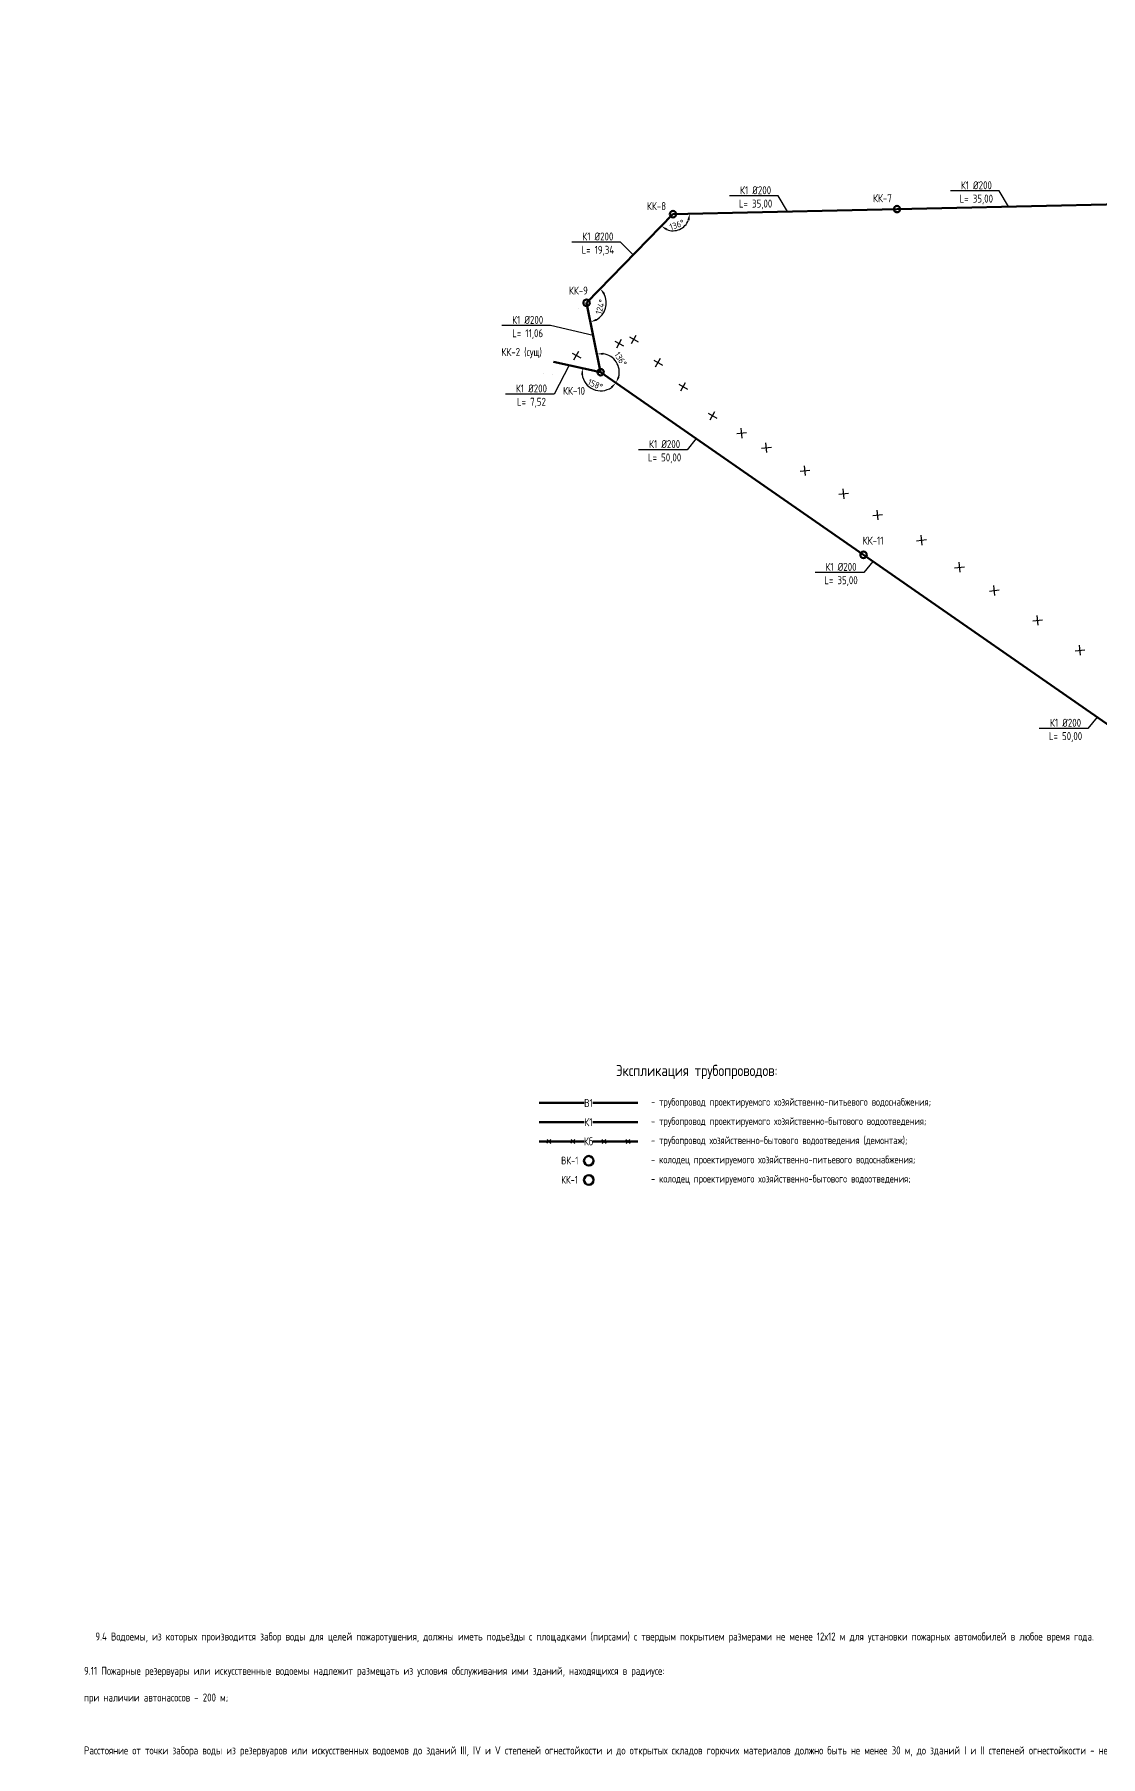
# Model space of a CAD drawing. Header units: millimetres. Extents: x 1085 to 5206446910, y 759 to 4926415281.
# Drawn here: x 5202725457 to 5202891978, y 4926085267 to 4926354242 of the extents above; entities that cross this region are included whole.
import ezdxf
from ezdxf import colors
from ezdxf.entities.mleader import LeaderData, LeaderLine
from ezdxf.math import Vec2, Vec3

# ---------------------------------------------------------------- set-up
doc = ezdxf.new("R2010")
doc.units = ezdxf.units.MM
for name, color, linetype, lineweight in [('!В1', 150, 'Continuous', 50), ('!К1', 30, 'Continuous', 50), ('!К1_Метки', 30, 'Continuous', 9), ('Text blocks_Ном._пера__28', 7, 'Continuous', 13)]:
    doc.layers.add(name, color=color, linetype=linetype, lineweight=lineweight)
doc.layers.add('Выноски', color=7, linetype='Continuous')
doc.styles.add('GOST 2.304', font='GOST_0.TTF')
doc.styles.get("Standard").update_dxf_attribs({"font": 'GOST_0.TTF'})
doc.dimstyles.new('ISO-25', dxfattribs={"dimtxt": 2.5, "dimasz": 2.5, "dimexe": 1.25, "dimexo": 0.625, "dimtad": 1, "dimtxsty": 'Standard', "dimcen": 2.5, "dimadec": 0, "dimazin": 0, "dimtfac": 1, "dimtmove": 0, "dimatfit": 3, "dimfxl": 1, "dimarcsym": 0})

# ---------------------------------------------------------------- blocks, each defined once
blk = doc.blocks.new('_None')
blk = doc.blocks.new('*D29')
at = {"color": 0, "lineweight": -2, "transparency": 16777216}
blk.add_arc((5202895176.170555, 4926327753.499349), 1884.993593, 53.8848596627, 150.5276097579, dxfattribs=at)
at = {"color": 0, "transparency": 16777216}
for points in [[(5202896417.63382, 4926329380.020561), (5202896156.774862, 4926329172.502572), (5202896909.758308, 4926328493.684696)], [(5202893696.760676, 4926328640.34847), (5202893373.456417, 4926328721.499361), (5202893291.655871, 4926327711.011139)]]:
    blk.add_solid(points, dxfattribs=at)
at = {"color": 0, "transparency": 16777216, "insert": (5202894605.836372, 4926330390.010415), "char_height": 1000, "attachment_point": 5, "rotation": 12.2062347105, "style": 'GOST 2.304'}
blk.add_mtext('158°', dxfattribs=at)
blk = doc.blocks.new('*D30')
at = {"color": 0, "lineweight": -2, "transparency": 16777216}
blk.add_arc((5202825193.955002, 4926326175.682454), 2591.899754, 247.9752599493, 339.0464076418, dxfattribs=at)
at = {"color": 0, "transparency": 16777216}
for points in [[(5202824130.842402, 4926323633.389755), (5202824313.106954, 4926323912.478888), (5202823384.707279, 4926324319.727978)], [(5202827450.234155, 4926325277.246008), (5202827778.672698, 4926325220.331734), (5202827785.196249, 4926326234.1045)]]:
    blk.add_solid(points, dxfattribs=at)
at = {"color": 0, "transparency": 16777216, "insert": (5202825805.476196, 4926324504.66321), "char_height": 1000, "attachment_point": 5, "rotation": 20.1004532426, "style": 'GOST 2.304'}
blk.add_mtext('136°', dxfattribs=at)
blk = doc.blocks.new('*D31')
at = {"color": 0, "lineweight": -2, "transparency": 16777216}
blk.add_arc((5202811699.737074, 4926312333.103657), 3070.647466, 300.1936084561, 26.9874569036, dxfattribs=at)
at = {"color": 0, "transparency": 16777216}
for points in [[(5202814301.789027, 4926313627.742842), (5202814570.229206, 4926313825.356053), (5202813843.169483, 4926314531.869986)], [(5202813303.283037, 4926309523.266892), (5202813184.792842, 4926309834.829382), (5202812309.350471, 4926309323.577553)]]:
    blk.add_solid(points, dxfattribs=at)
at = {"color": 0, "transparency": 16777216, "insert": (5202813865.904118, 4926311695.177074), "char_height": 1000, "attachment_point": 5, "rotation": 73.5905326807, "style": 'GOST 2.304'}
blk.add_mtext('124°', dxfattribs=at)
blk = doc.blocks.new('*D32')
at = {"color": 0, "lineweight": -2, "transparency": 16777216}
blk.add_arc((5202813896.496264, 4926301488.190859), 2910.493722, 344.9981375365, 81.6668971862, dxfattribs=at)
at = {"color": 0, "transparency": 16777216}
for points in [[(5202814322.842135, 4926304201.351255), (5202814313.773753, 4926304534.561213), (5202813318.678072, 4926304340.751085)], [(5202816858.974304, 4926300664.651733), (5202816556.611355, 4926300804.964803), (5202816286.853621, 4926299827.719417)]]:
    blk.add_solid(points, dxfattribs=at)
at = {"color": 0, "transparency": 16777216, "insert": (5202817007.041277, 4926303533.965036), "char_height": 1000, "attachment_point": 5, "rotation": 303.3325173615, "style": 'GOST 2.304'}
blk.add_mtext('136°', dxfattribs=at)
blk = doc.blocks.new('*D33')
at = {"color": 0, "lineweight": -2, "transparency": 16777216}
blk.add_arc((5202813896.496265, 4926301488.19086), 2914.06994, 187.4232267623, 305.4545193913, dxfattribs=at)
at = {"color": 0, "transparency": 16777216}
for points in [[(5202810840.336023, 4926301118.843655), (5202811173.363029, 4926301104.556421), (5202811049.711225, 4926302110.781053)], [(5202815468.284864, 4926299231.620319), (5202815705.358314, 4926298997.297272), (5202816289.790732, 4926299825.679143)]]:
    blk.add_solid(points, dxfattribs=at)
at = {"color": 0, "transparency": 16777216, "insert": (5202813056.441551, 4926299561.820104), "char_height": 1000, "attachment_point": 5, "rotation": 336.4388730764, "style": 'GOST 2.304'}
blk.add_mtext('158°', dxfattribs=at)
blk = doc.blocks.new('*D34')
at = {"color": 0, "lineweight": -2, "transparency": 16777216}
blk.add_arc((5202896015.178093, 4926244422.248544), 1779.937725, 5.1374218563, 112.564594562, dxfattribs=at)
at = {"color": 0, "transparency": 16777216}
for points in [[(5202895436.784971, 4926245936.18214), (5202895227.558861, 4926246195.673077), (5202894553.69911, 4926245438.249276)], [(5202897951.470933, 4926244549.325929), (5202897624.459945, 4926244613.939588), (5202897594.124462, 4926243600.599794)]]:
    blk.add_solid(points, dxfattribs=at)
at = {"color": 0, "transparency": 16777216, "insert": (5202897356.156187, 4926246640.921821), "char_height": 1000, "attachment_point": 5, "rotation": 328.8510082083, "style": 'GOST 2.304'}
blk.add_mtext('173°', dxfattribs=at)

msp = doc.modelspace()

# ---------------------------------------------------------------- linework, layer by layer
at = {"layer": '!В1'}
msp.add_line((5202819690.778974, 4926187347.159359), (5202804285.922054, 4926187347.159359), dxfattribs=at)
msp.add_circle((5202812039.760351, 4926178321.22794), 750, dxfattribs=at)
at = {"layer": '!К1'}
for p, q in [((5202819690.778974, 4926184347.159359), (5202804285.922054, 4926184347.159359)), ((5202819690.778974, 4926181347.159359), (5202804285.922054, 4926181347.159359))]:
    msp.add_line(p, q, dxfattribs=at)
for points in [[(5202895176.170555, 4926327753.499349), (5202825193.955002, 4926326175.682454)], [(5202825193.955002, 4926326175.682454), (5202811699.737075, 4926312333.103658), (5202813896.496265, 4926301488.19086), (5202854960.961371, 4926272962.593486)], [(5202854960.961371, 4926272962.593486), (5202896015.178093, 4926244422.248544)]]:
    msp.add_lwpolyline(points, dxfattribs=at)
at = {"layer": '!К1', "elevation": 90846}
msp.add_lwpolyline([(5202806547.898839, 4926303095.32474), (5202813896.496265, 4926301488.19086)], dxfattribs=at)
at = {"layer": '!К1'}
for centre, radius in [((5202825193.955002, 4926326175.682454), 500), ((5202860185.062778, 4926326964.590901), 500), ((5202811699.737075, 4926312333.103658), 500), ((5202813896.496265, 4926301488.19086), 500), ((5202854960.961371, 4926272962.593486), 500), ((5202812039.760351, 4926175321.22794), 750)]:
    msp.add_circle(centre, radius, dxfattribs=at)
for p, q in [((5202816108.251158, 4926306345.571828), (5202817452.698235, 4926305583.811852)), ((5202816399.594708, 4926305292.468303), (5202817161.354685, 4926306636.915379)), ((5202818400.328729, 4926307002.190552), (5202819744.775805, 4926306240.430576)), ((5202818691.672279, 4926305949.087027), (5202819453.432256, 4926307293.534102)), ((5202809433.874234, 4926304472.030847, 90846), (5202810778.321311, 4926303710.270871, 90846)), ((5202809725.217785, 4926303418.927321, 90846), (5202810486.977761, 4926304763.374397, 90846)), ((5202822191.923969, 4926303369.556745), (5202823536.371046, 4926302607.796769)), ((5202822483.26752, 4926302316.453219), (5202823245.027496, 4926303660.900295)), ((5202826407.53963, 4926298557.667581), (5202827169.299606, 4926299902.114656)), ((5202826116.196079, 4926299610.771106), (5202827460.643156, 4926298849.01113)), ((5202830694.494233, 4926295081.558204), (5202832038.94131, 4926294319.798228)), ((5202830985.837784, 4926294028.454679), (5202831747.59776, 4926295372.901754)), ((5202835141.894618, 4926291898.754572), (5202836678.908918, 4926292058.138527)), ((5202835990.093745, 4926291209.939401), (5202835830.709792, 4926292746.953699)), ((5202839028.463173, 4926289625.591428), (5202840565.477473, 4926289784.975383)), ((5202839876.6623, 4926288936.776257), (5202839717.278347, 4926290473.790555)), ((5202845889.999763, 4926285333.761543), (5202845730.61581, 4926286870.775842)), ((5202845041.800636, 4926286022.576715), (5202846578.814937, 4926286181.96067)), ((5202851079.402765, 4926282414.38287), (5202852616.417066, 4926282573.766825)), ((5202851927.601892, 4926281725.567698), (5202851768.217939, 4926283262.581997)), ((5202856389.695702, 4926279116.136835), (5202857926.710002, 4926279275.52079)), ((5202857237.894829, 4926278427.321664), (5202857078.510876, 4926279964.335962)), ((5202864103.353258, 4926274484.595681), (5202863943.969305, 4926276021.60998)), ((5202863255.154131, 4926275173.410852), (5202864792.168431, 4926275332.794807)), ((5202869183.121166, 4926270952.064485), (5202870720.135467, 4926271111.44844)), ((5202870031.320293, 4926270263.249313), (5202869871.93634, 4926271800.263612)), ((5202874607.207014, 4926267312.621414), (5202876144.221314, 4926267472.005369)), ((5202875455.406141, 4926266623.806243), (5202875296.022188, 4926268160.820541)), ((5202881396.807793, 4926262649.593251), (5202882933.822093, 4926262808.977206)), ((5202882245.00692, 4926261960.77808), (5202882085.622967, 4926263497.792378)), ((5202888001.610944, 4926257979.142269), (5202889538.625244, 4926258138.526224)), ((5202888849.810071, 4926257290.327098), (5202888690.426118, 4926258827.341396)), ((5202806127.361251, 4926181626.487176), (5202805491.60986, 4926181067.831542)), ((5202805530.15774, 4926181665.035054), (5202806088.813374, 4926181029.283665)), ((5202809876.773304, 4926181626.487176), (5202809241.021914, 4926181067.831542)), ((5202809279.569793, 4926181665.035054), (5202809838.225427, 4926181029.283665)), ((5202814099.927723, 4926181626.487176), (5202814735.679113, 4926181067.831542)), ((5202814697.131234, 4926181665.035054), (5202814138.4756, 4926181029.283665)), ((5202817849.339776, 4926181626.487176), (5202818485.091166, 4926181067.831542)), ((5202818446.543287, 4926181665.035054), (5202817887.887653, 4926181029.283665))]:
    msp.add_line(p, q)
msp.add_lwpolyline([(5202815590.866723, 4926298325.382624, 1, 1, 0), (5202818012.850309, 4926296711.525492, 400, 1, 0), (5202819156.596531, 4926295949.405134, 1, 1, 0)], format="xyseb")

# ---------------------------------------------------------------- texts
at = {"char_height": 1250, "attachment_point": 1}
for s, insert, width in [('9.4 Водоемы, из которых производится забор воды для целей пожаротушения, должны иметь подъезды с площадками (пирсами) с твердым покрытием размерами не менее 12х12 м для установки пожарных автомобилей в любое время года.', (5202734971.728386, 4926104639.459658), 161160), ('9.11 Пожарные резервуары или искусственные водоемы надлежит размещать из условия обслуживания ими зданий, находящихся в радиусе:\\P\\Pпри наличии автонасосов - 200 м;', (5202733201.42572, 4926099280.468169), 93983.4375), ('Расстояние от точки забора воды из резервуаров или искусственных водоемов до зданий III, IV и V степеней огнестойкости и до открытых складов горючих материалов должно быть не менее 30 м, до зданий I и II степеней огнестойкости - не менее 10 м.', (5202733201.42572, 4926086856.997052), 175171.875)]:
    msp.add_mtext(s, dxfattribs=dict(at, insert=insert, width=width))
at = {"layer": 'Text blocks_Ном._пера__28', "style": 'GOST 2.304'}
for s, height, p in [('Экспликация трубопроводов:', 1750, (5202816305.924129, 4926191548.756076, 148500)), ('- трубопровод проектируемого хозяйственно-питьевого водоснабжения;', 1200, (5202821762.165484, 4926186917.927548, 148500)), ('- трубопровод проектируемого хозяйственно-бытового водоотведения;', 1200, (5202821762.165484, 4926183917.927548, 148500)), ('- трубопровод хозяйственно-бытового водоотведения (демонтаж);', 1200, (5202821762.165484, 4926180917.927548, 148500)), ('ВК-1', 1200, (5202807725.397996, 4926177760.296083, 71901)), ('- колодец проектируемого хозяйственно-питьевого водоснабжения;', 1200, (5202821762.165484, 4926177917.927548, 148500)), ('КК-1', 1200, (5202807725.397996, 4926174760.296083, 71901)), ('- колодец проектируемого хозяйственно-бытового водоотведения;', 1200, (5202821762.165484, 4926174917.927548, 148500))]:
    msp.add_text(s, height=height, dxfattribs=at).set_placement(p)

# ---------------------------------------------------------------- leaders
at = {"layer": 'Выноски', "color": 0, "lineweight": -2}
ml = msp.add_multileader_mtext('Standard', dxfattribs=at)
ml.set_content('{\\C0;К1 %%C200\\PL= 35,00}', color=5, style='GOST 2.304')
ml.set_leader_properties(lineweight=-3)
ml.set_arrow_properties(name='NONE')
ml.build(insert=Vec2(0, 0))
ml.multileader.update_dxf_attribs({"text_left_attachment_type": 6, "text_right_attachment_type": 6, "dogleg_length": 1, "arrow_head_size": 1250, "scale": 500})
ctx = ml.context
ctx.base_point, ctx.scale, ctx.char_height, ctx.arrow_head_size, ctx.landing_gap_size, ctx.plane_origin = Vec3(5202834811.184767, 4926329030.860188), 500, 1250, 1250, 900, Vec3(5202824409.915195, 4926296158.063606)
ctx.left_attachment, ctx.right_attachment, ctx.text_align_type = 6, 6, 1
notes = []
notes.append((ctx, [(1, (1, 1, 0), (5202841638.711104, 4926329030.860188), (-1, 0), 99.847766, [(1, [(5202843105.122316, 4926326579.507086)], 0, [])])]))
ctx.mtext.insert, ctx.mtext.alignment, ctx.mtext.flow_direction = Vec3(5202838093.774053, 4926330530.860188), 2, 5
ml = msp.add_multileader_mtext('Standard', dxfattribs=at)
ml.set_content('{\\C0;К1 %%C200\\PL= 35,00}', color=5, style='GOST 2.304')
ml.set_leader_properties(lineweight=-3)
ml.set_arrow_properties(name='NONE')
ml.build(insert=Vec2(0, 0))
ml.multileader.update_dxf_attribs({"text_left_attachment_type": 6, "text_right_attachment_type": 6, "dogleg_length": 1, "arrow_head_size": 1250, "scale": 500})
ctx = ml.context
ctx.base_point, ctx.scale, ctx.char_height, ctx.arrow_head_size, ctx.landing_gap_size, ctx.plane_origin = Vec3(5202869291.879235, 4926329808.260872), 500, 1250, 1250, 900, Vec3(5202858890.609663, 4926296935.464291)
ctx.left_attachment, ctx.right_attachment, ctx.text_align_type = 6, 6, 1
notes.append((ctx, [(1, (1, 1, 0), (5202876119.405573, 4926329808.260872), (-1, 0), 99.847766, [(1, [(5202877585.816785, 4926327356.90777)], 0, [])])]))
ctx.mtext.insert, ctx.mtext.alignment, ctx.mtext.flow_direction = Vec3(5202872574.468521, 4926331308.260872), 2, 5
ml = msp.add_multileader_mtext('Standard', dxfattribs=at)
ml.set_content('{\\C0;К1 %%C200\\PL= 11,06}', color=5, style='GOST 2.304')
ml.set_leader_properties(lineweight=-3)
ml.set_arrow_properties(name='NONE')
ml.build(insert=Vec2(0, 0))
ml.multileader.update_dxf_attribs({"text_left_attachment_type": 6, "text_right_attachment_type": 6, "dogleg_length": 1, "arrow_head_size": 1250, "scale": 500})
ctx = ml.context
ctx.base_point, ctx.scale, ctx.char_height, ctx.arrow_head_size, ctx.landing_gap_size, ctx.plane_origin = Vec3(5202799213.188396, 4926308783.608599), 500, 1250, 1250, 900, Vec3(5202793528.550847, 4926276346.985257)
ctx.left_attachment, ctx.right_attachment, ctx.text_align_type = 6, 6, 1
notes.append((ctx, [(1, (1, 1, 0), (5202806040.714734, 4926308783.608599), (-1, 0), 99.847766, [(1, [(5202812737.405288, 4926307210.365883)], 0, [])])]))
ctx.mtext.insert, ctx.mtext.alignment, ctx.mtext.flow_direction = Vec3(5202802495.777682, 4926310283.608599), 2, 5
ml = msp.add_multileader_mtext('Standard', dxfattribs=at)
ml.set_content('{\\C0;К1 %%C200\\PL= 50,00}', color=5, style='GOST 2.304')
ml.set_leader_properties(lineweight=-3)
ml.set_arrow_properties(name='NONE')
ml.build(insert=Vec2(0, 0))
ml.multileader.update_dxf_attribs({"text_left_attachment_type": 6, "text_right_attachment_type": 6, "dogleg_length": 1, "arrow_head_size": 1250, "scale": 500})
ctx = ml.context
ctx.base_point, ctx.scale, ctx.char_height, ctx.arrow_head_size, ctx.landing_gap_size, ctx.plane_origin = Vec3(5202820484.015167, 4926289382.912533, 90846), 500, 1250, 1250, 900, Vec3(5202809169.168786, 4926260439.485397, 90846)
ctx.left_attachment, ctx.right_attachment, ctx.text_align_type = 6, 6, 1
notes.append((ctx, [(1, (1, 1, 0), (5202827384.755791, 4926289382.912533, 90846), (-1, 0), 99.847766, [(1, [(5202828836.178246, 4926291113.689186, 90846)], 0, [])])]))
ctx.mtext.insert, ctx.mtext.alignment, ctx.mtext.flow_direction = Vec3(5202823884.461596, 4926290882.912533, 90846), 2, 5
ml = msp.add_multileader_mtext('Standard', dxfattribs=at)
ml.set_content('{\\C0;К1 %%C200\\PL= 35,00}', color=5, style='GOST 2.304')
ml.set_leader_properties(lineweight=-3)
ml.set_arrow_properties(name='NONE')
ml.build(insert=Vec2(0, 0))
ml.multileader.update_dxf_attribs({"text_left_attachment_type": 6, "text_right_attachment_type": 6, "dogleg_length": 1, "arrow_head_size": 1250, "scale": 500})
ctx = ml.context
ctx.base_point, ctx.scale, ctx.char_height, ctx.arrow_head_size, ctx.landing_gap_size, ctx.plane_origin = Vec3(5202848154.110916, 4926270208.433665, 90846), 500, 1250, 1250, 900, Vec3(5202836766.050249, 4926241265.00653, 90846)
ctx.left_attachment, ctx.right_attachment, ctx.text_align_type = 6, 6, 1
notes.append((ctx, [(1, (1, 1, 0), (5202854981.637254, 4926270208.433665, 90846), (-1, 0), 99.847766, [(1, [(5202856433.05971, 4926271939.210319, 90846)], 0, [])])]))
ctx.mtext.insert, ctx.mtext.alignment, ctx.mtext.flow_direction = Vec3(5202851436.700202, 4926271708.433665, 90846), 2, 5
ml = msp.add_multileader_mtext('Standard', dxfattribs=at)
ml.set_content('{\\C0;PE-100 SDR-11\\P%%C20, L=13.00}', color=5, style='GOST 2.304')
ml.set_leader_properties(lineweight=-3)
ml.set_arrow_properties(name='NONE')
ml.build(insert=Vec2(0, 0))
ml.multileader.update_dxf_attribs({"text_left_attachment_type": 6, "text_right_attachment_type": 6, "dogleg_length": 1, "arrow_head_size": 1250, "scale": 500})
ctx = ml.context
ctx.base_point, ctx.scale, ctx.char_height, ctx.arrow_head_size, ctx.landing_gap_size, ctx.plane_origin = Vec3(5202497745.831839, 4926259966.784334, 76901), 500, 1250, 1250, 900, Vec3(5202506874.334595, 4926234896.433481, 76901)
ctx.left_attachment, ctx.right_attachment, ctx.text_align_type = 6, 6, 1
notes.append((ctx, [(0, (1, 1, 0), (5202497645.984073, 4926259966.784334, 76901), (1, 0), 99.847766, [(1, [(5202492296.676677, 4926249026.82474, 76901)], 0, [])])]))
ctx.mtext.insert, ctx.mtext.width, ctx.mtext.alignment, ctx.mtext.flow_direction = Vec3(5202503110.117553, 4926261466.784334, 76901), 13801.5188085, 2, 5
ml = msp.add_multileader_mtext('Standard', dxfattribs=at)
ml.set_content('{\\C0;%%C50 на полив }', color=5, style='GOST 2.304')
ml.set_leader_properties(lineweight=-3)
ml.set_arrow_properties(name='NONE')
ml.build(insert=Vec2(0, 0))
ml.multileader.update_dxf_attribs({"text_left_attachment_type": 6, "text_right_attachment_type": 6, "dogleg_length": 1, "arrow_head_size": 1250, "scale": 500})
ctx = ml.context
ctx.base_point, ctx.scale, ctx.char_height, ctx.arrow_head_size, ctx.landing_gap_size, ctx.plane_origin = Vec3(5202502467.795127, 4926253257.75806, 75500), 500, 1250, 1250, 900, Vec3(5202499685.594831, 4926231414.375517, 75500)
ctx.left_attachment, ctx.right_attachment, ctx.text_align_type = 6, 6, 1
notes.append((ctx, [(0, (1, 1, 0), (5202502367.947361, 4926253257.75806, 75500), (1, 0), 99.847766, [(1, [(5202500292.176677, 4926250958.334451, 75500)], 0, [])])]))
ctx.mtext.insert, ctx.mtext.width, ctx.mtext.alignment, ctx.mtext.flow_direction = Vec3(5202507486.545127, 4926254757.75806, 75500), 12049.72032438, 2, 5
ml = msp.add_multileader_mtext('Standard', dxfattribs=at)
ml.set_content('{\\C0;ВК-2 %%C1500}', color=5, style='GOST 2.304')
ml.set_leader_properties(lineweight=-3)
ml.set_arrow_properties(name='NONE')
ml.build(insert=Vec2(0, 0))
ml.multileader.update_dxf_attribs({"text_left_attachment_type": 6, "text_right_attachment_type": 6, "dogleg_length": 1, "arrow_head_size": 1250, "scale": 500})
ctx = ml.context
ctx.base_point, ctx.scale, ctx.char_height, ctx.arrow_head_size, ctx.landing_gap_size, ctx.plane_origin = Vec3(5202502467.795127, 4926250412.931734, 75500), 500, 1250, 1250, 900, Vec3(5202499685.594831, 4926228569.549191, 75500)
ctx.left_attachment, ctx.right_attachment, ctx.text_align_type = 6, 6, 1
notes.append((ctx, [(0, (1, 1, 0), (5202502367.947361, 4926250412.931734, 75500), (1, 0), 99.847766, [(1, [(5202500476.533503, 4926249573.695511, 75500)], 0, [])])]))
ctx.mtext.insert, ctx.mtext.width, ctx.mtext.alignment, ctx.mtext.flow_direction = Vec3(5202506947.705841, 4926251912.931734, 75500), 12049.72032438, 2, 5
ml = msp.add_multileader_mtext('Standard', dxfattribs=at)
ml.set_content('{\\C0;PE-100 SDR-11\\P%%C15, L=7.43}', color=5, style='GOST 2.304')
ml.set_leader_properties(lineweight=-3)
ml.set_arrow_properties(name='NONE')
ml.build(insert=Vec2(0, 0))
ml.multileader.update_dxf_attribs({"text_left_attachment_type": 6, "text_right_attachment_type": 6, "dogleg_length": 1, "arrow_head_size": 1250, "scale": 500})
ctx = ml.context
ctx.base_point, ctx.scale, ctx.char_height, ctx.arrow_head_size, ctx.landing_gap_size, ctx.plane_origin = Vec3(5202501899.008162, 4926246494.307973, 75950.5), 500, 1250, 1250, 900, Vec3(5202514869.834595, 4926231921.781995, 75950.5)
ctx.left_attachment, ctx.right_attachment, ctx.text_align_type = 6, 6, 1
notes.append((ctx, [(0, (1, 1, 0), (5202501799.160397, 4926246494.307973, 75950.5), (1, 0), 99.847766, [(1, [(5202500292.176677, 4926246052.173254, 75950.5)], 0, [])])]))
ctx.mtext.insert, ctx.mtext.width, ctx.mtext.alignment, ctx.mtext.flow_direction = Vec3(5202507263.293877, 4926247994.307973, 75950.5), 13801.5188085, 2, 5
ml = msp.add_multileader_mtext('Standard', dxfattribs=at)
ml.set_content('{\\C0;К1 %%C200\\PL= 50,00}', color=5, style='GOST 2.304')
ml.set_leader_properties(lineweight=-3)
ml.set_arrow_properties(name='NONE')
ml.build(insert=Vec2(0, 0))
ml.multileader.update_dxf_attribs({"text_left_attachment_type": 6, "text_right_attachment_type": 6, "dogleg_length": 1, "arrow_head_size": 1250, "scale": 500})
ctx = ml.context
ctx.base_point, ctx.scale, ctx.char_height, ctx.arrow_head_size, ctx.landing_gap_size, ctx.plane_origin = Vec3(5202883108.928257, 4926245857.412379), 500, 1250, 1250, 900, Vec3(5202871794.081876, 4926216913.985244)
ctx.left_attachment, ctx.right_attachment, ctx.text_align_type = 6, 6, 1
notes.append((ctx, [(1, (1, 1, 0), (5202890009.66888, 4926245857.412379), (-1, 0), 99.847766, [(1, [(5202891461.091336, 4926247588.189033)], 0, [])])]))
ctx.mtext.insert, ctx.mtext.alignment, ctx.mtext.flow_direction = Vec3(5202886509.374685, 4926247357.412379), 2, 5
ml = msp.add_multileader_mtext('Standard', dxfattribs=at)
ml.set_content('{\\C0;Ввод В1 %%C15\\Pв кафе}', color=5, style='GOST 2.304')
ml.set_leader_properties(lineweight=-3)
ml.set_arrow_properties(name='NONE')
ml.build(insert=Vec2(0, 0))
ml.multileader.update_dxf_attribs({"text_left_attachment_type": 6, "text_right_attachment_type": 6, "dogleg_length": 1, "arrow_head_size": 1250, "scale": 500})
ctx = ml.context
ctx.base_point, ctx.scale, ctx.char_height, ctx.arrow_head_size, ctx.landing_gap_size, ctx.plane_origin = Vec3(5202510555.880959, 4926241043.402743, 72450.5), 500, 1250, 1250, 900, Vec3(5202499420.00638, 4926224924.756683, 72450.5)
ctx.left_attachment, ctx.right_attachment, ctx.text_align_type = 6, 6, 1
notes.append((ctx, [(0, (1, 1, 0), (5202510456.033193, 4926241043.402743, 72450.5), (1, 0), 99.847766, [(1, [(5202500292.176677, 4926243009.32474, 72450.5)], 0, [])])]))
ctx.mtext.insert, ctx.mtext.width, ctx.mtext.alignment, ctx.mtext.flow_direction = Vec3(5202515161.238101, 4926242649.652743, 72450.5), 13801.5188085, 2, 5
ml = msp.add_multileader_mtext('Standard', dxfattribs=at)
ml.set_content('{\\C0;Пож. резервуары\\P2 х 120 м.куб.}', color=5, style='GOST 2.304')
ml.set_leader_properties(lineweight=-3)
ml.set_arrow_properties(name='NONE')
ml.build(insert=Vec2(0, 0))
ml.multileader.update_dxf_attribs({"text_left_attachment_type": 6, "text_right_attachment_type": 6, "dogleg_length": 1, "arrow_head_size": 1250, "scale": 500})
ctx = ml.context
ctx.base_point, ctx.scale, ctx.char_height, ctx.arrow_head_size, ctx.landing_gap_size, ctx.plane_origin = Vec3(5202525632.727793, 4926222182.799261, 72450.5), 500, 1250, 1250, 900, Vec3(5202517427.210357, 4926206064.153201, 72450.5)
ctx.left_attachment, ctx.right_attachment, ctx.text_align_type = 6, 6, 1
notes.append((ctx, [(1, (1, 1, 0), (5202537711.146987, 4926222182.799261, 72450.5), (-1, 0), 99.847766, [(1, [(5202539142.332553, 4926230531.798898, 72450.5)], 0, [])])]))
ctx.mtext.insert, ctx.mtext.width, ctx.mtext.alignment, ctx.mtext.flow_direction = Vec3(5202531622.013507, 4926223789.049261, 72450.5), 13801.5188085, 2, 5
ml = msp.add_multileader_mtext('Standard', dxfattribs=at)
ml.set_content('{\\C0;Пож. резервуары\\P2 х 120 м.куб.\\Pобваловка h=1.3 м}', color=5, style='GOST 2.304')
ml.set_leader_properties(lineweight=-3)
ml.set_arrow_properties(name='NONE')
ml.build(insert=Vec2(0, 0))
ml.multileader.update_dxf_attribs({"text_left_attachment_type": 6, "text_right_attachment_type": 6, "dogleg_length": 1, "arrow_head_size": 1250, "scale": 500})
ctx = ml.context
ctx.base_point, ctx.scale, ctx.char_height, ctx.arrow_head_size, ctx.landing_gap_size, ctx.plane_origin = Vec3(5202990161.860375, 4926225378.956623, 72450.5), 500, 1250, 1250, 900, Vec3(5202983586.43252, 4926206064.153201, 72450.5)
ctx.left_attachment, ctx.right_attachment, ctx.text_align_type = 6, 6, 1
notes.append((ctx, [(1, (1, 1, 0), (5203002999.208141, 4926225378.956623, 72450.5), (-1, 0), 99.847766, [(1, [(5203005301.554716, 4926230531.798898, 72450.5)], 0, [])])]))
ctx.mtext.insert, ctx.mtext.width, ctx.mtext.alignment, ctx.mtext.flow_direction = Vec3(5202996530.610375, 4926226878.956623, 72450.5), 13801.5188085, 2, 5
for ctx, leaders in notes:
    for number, flags, end, landing, length, lines in leaders:
        leader = LeaderData()
        leader.index, (leader.has_last_leader_line, leader.has_dogleg_vector, leader.attachment_direction) = number, flags
        leader.last_leader_point, leader.dogleg_vector, leader.dogleg_length = Vec3(end), Vec3(landing), length
        for number, points, colour, breaks in lines:
            line = LeaderLine()
            line.index, line.vertices, line.color, line.breaks = number, Vec3.list(points), colors.encode_raw_color(colour), breaks
            leader.lines.append(line)
        ctx.leaders.append(leader)

# ---------------------------------------------------------------- next in the draw order: texts
at = {"layer": '!К1_Метки', "char_height": 1250, "attachment_point": 1, "bg_fill": 3, "box_fill_scale": 1.2, "bg_fill_color": 256, "bg_fill_transparency": 0}
for s, insert in [('КК-7', (5202856439.433171, 4926329284.891304)), ('КК-8', (5202821117.572965, 4926328054.048509)), ('КК-9', (5202808926.632049, 4926314863.013312)), ('КК-10', (5202808026.246854, 4926299202.492223)), ('КК-11', (5202854832.853471, 4926275807.294661))]:
    msp.add_mtext_dynamic_manual_height_columns(s, width=3024.45518303, gutter_width=12.5, heights=[0], dxfattribs=dict(at, insert=insert))
at = {"insert": (5202811988.350513, 4926187347.159359), "char_height": 1250, "attachment_point": 5, "bg_fill": 3, "box_fill_scale": 1.2, "bg_fill_color": 256, "bg_fill_transparency": 0}
msp.add_mtext_dynamic_manual_height_columns('В1', width=832.85083008, gutter_width=12.5, heights=[0], dxfattribs=at)

# ---------------------------------------------------------------- next in the draw order: linework, layer by layer
for points in [[(5202810255.676407, 4926312638.219175, 1, 1, 0), (5202810784.604904, 4926309776.266351, 400, 1, 0), (5202811034.383628, 4926308424.751109, 1, 1, 0)], [(5202803108.729749, 4926301705.042578, 1, 1, 0), (5202805966.726951, 4926301155.141388, 400, 1, 0), (5202807316.374207, 4926300895.458616, 1, 1, 0)]]:
    msp.add_lwpolyline(points, format="xyseb")

# ---------------------------------------------------------------- next in the draw order: texts
at = {"insert": (5202811988.350513, 4926184347.159359), "char_height": 1250, "attachment_point": 5, "bg_fill": 3, "box_fill_scale": 1.2, "bg_fill_color": 256, "bg_fill_transparency": 0}
msp.add_mtext_dynamic_manual_height_columns('К1', width=832.85083008, gutter_width=12.5, heights=[0], dxfattribs=at)

# ---------------------------------------------------------------- next in the draw order: dimensions: what is measured, and where the dimension line sits
for base, line1, line2, picture, middle in [((5202894000.984126, 4926329227.316739), ((5202957213.769239, 4926354241.527707), (5202895176.170555, 4926327753.499349)), ((5202895176.170555, 4926327753.499349), (5202825193.955002, 4926326175.682454)), '*D29', (5202894605.836373, 4926330390.010416)), ((5202814148.103551, 4926310479.896313), ((5202825193.955002, 4926326175.682454), (5202811699.737075, 4926312333.103658)), ((5202811699.737075, 4926312333.103658), (5202813896.496265, 4926301488.19086)), '*D31', (5202813865.904118, 4926311695.177074)), ((5202816757.07674, 4926302024.89659), ((5202813896.496265, 4926301488.19086), (5202854960.961371, 4926272962.593486)), ((5202811699.737075, 4926312333.103658), (5202813896.496265, 4926301488.19086)), '*D32', (5202817007.041277, 4926303533.965036)), ((5202897555.558098, 4926245314.10489), ((5202896015.178093, 4926244422.248544), (5202931457.12321, 4926225979.044645)), ((5202854960.961371, 4926272962.593486), (5202896015.178093, 4926244422.248544)), '*D34', (5202897356.156187, 4926246640.921821))]:
    dim = msp.add_angular_dim_2l(base=base, line1=line1, line2=line2, dimstyle='ISO-25', override={"dimscale": 500, "dimtxt": 2, "dimasz": 2, "dimtxsty": 'GOST 2.304'})
    dim.commit()
    dim.dimension.update_dxf_attribs({"geometry": picture, "text_midpoint": middle})
dim = msp.add_angular_dim_2l(base=(5202827061.689657, 4926324378.598262), line1=((5202895176.170555, 4926327753.499349), (5202825193.955002, 4926326175.682454)), line2=((5202825193.955002, 4926326175.682454), (5202811699.737075, 4926312333.103658)), dimstyle='ISO-25', override={"dimscale": 500, "dimtxt": 2, "dimasz": 2, "dimtxsty": 'GOST 2.304'})
dim.commit()
dim.dimension.update_dxf_attribs({"geometry": '*D30', "text_midpoint": (5202826084.705734, 4926323741.65134), "dimtype": 162})

# ---------------------------------------------------------------- next in the draw order: leaders
at = {"layer": 'Выноски', "color": 0, "lineweight": -2}
ml = msp.add_multileader_mtext('Standard', dxfattribs=at)
ml.set_content('{\\C0;К1 %%C200\\PL= 19,34}', color=5, style='GOST 2.304')
ml.set_leader_properties(lineweight=-3)
ml.set_arrow_properties(name='NONE')
ml.build(insert=Vec2(0, 0))
ml.multileader.update_dxf_attribs({"text_left_attachment_type": 6, "text_right_attachment_type": 6, "dogleg_length": 1, "arrow_head_size": 1250, "scale": 500})
ctx = ml.context
ctx.base_point, ctx.scale, ctx.char_height, ctx.arrow_head_size, ctx.landing_gap_size, ctx.plane_origin = Vec3(5202810171.299392, 4926321809.582101), 500, 1250, 1250, 900, Vec3(5202799770.029819, 4926288936.78552)
ctx.left_attachment, ctx.right_attachment, ctx.text_align_type = 6, 6, 1
notes = []
notes.append((ctx, [(1, (1, 1, 0), (5202816998.825729, 4926321809.582101), (-1, 0), 99.847766, [(1, [(5202818978.88426, 4926319800.166145)], 0, [])])]))
ctx.mtext.insert, ctx.mtext.alignment, ctx.mtext.flow_direction = Vec3(5202813453.888678, 4926323309.582101), 2, 5
ml = msp.add_multileader_mtext('Standard', dxfattribs=at)
ml.set_content('{\\C0;К1 %%C200\\PL= 7,52}', color=5, style='GOST 2.304')
ml.set_leader_properties(lineweight=-3)
ml.set_arrow_properties(name='NONE')
ml.build(insert=Vec2(0, 0))
ml.multileader.update_dxf_attribs({"text_left_attachment_type": 6, "text_right_attachment_type": 6, "dogleg_length": 1, "arrow_head_size": 1250, "scale": 500})
ctx = ml.context
ctx.base_point, ctx.scale, ctx.char_height, ctx.arrow_head_size, ctx.landing_gap_size, ctx.plane_origin = Vec3(5202799802.819818, 4926298072.498408, 90846), 500, 1250, 1250, 900, Vec3(5202789765.804043, 4926271701.213225, 90846)
ctx.left_attachment, ctx.right_attachment, ctx.text_align_type = 6, 6, 1
notes.append((ctx, [(1, (1, 1, 0), (5202806630.346156, 4926298072.498408, 90846), (-1, 0), 99.847766, [(1, [(5202808974.658484, 4926302564.593851, 90846)], 0, [])])]))
ctx.mtext.insert, ctx.mtext.alignment, ctx.mtext.flow_direction = Vec3(5202803085.409104, 4926299572.498408, 90846), 2, 5
for ctx, leaders in notes:
    for number, flags, end, landing, length, lines in leaders:
        leader = LeaderData()
        leader.index, (leader.has_last_leader_line, leader.has_dogleg_vector, leader.attachment_direction) = number, flags
        leader.last_leader_point, leader.dogleg_vector, leader.dogleg_length = Vec3(end), Vec3(landing), length
        for number, points, colour, breaks in lines:
            line = LeaderLine()
            line.index, line.vertices, line.color, line.breaks = number, Vec3.list(points), colors.encode_raw_color(colour), breaks
            leader.lines.append(line)
        ctx.leaders.append(leader)

# ---------------------------------------------------------------- next in the draw order: texts
at = {"layer": '!К1_Метки', "insert": (5202798394.669136, 4926305268.831361, -85500), "char_height": 1250, "attachment_point": 1, "bg_fill": 3, "box_fill_scale": 1.2, "bg_fill_color": 256, "bg_fill_transparency": 0}
msp.add_mtext_dynamic_manual_height_columns('КК-2 (сущ)', width=7020.32414532, gutter_width=12.5, heights=[0], dxfattribs=at)
at = {"insert": (5202811988.350513, 4926181347.159359), "char_height": 1250, "attachment_point": 5, "bg_fill": 3, "box_fill_scale": 1.2, "bg_fill_color": 256, "bg_fill_transparency": 0}
msp.add_mtext_dynamic_manual_height_columns('Кб', width=832.85083008, gutter_width=12.5, heights=[0], dxfattribs=at)

# ---------------------------------------------------------------- next in the draw order: dimensions: what is measured, and where the dimension line sits
dim = msp.add_angular_dim_2l(base=(5202811670.100384, 4926299608.040602), line1=((5202813896.496265, 4926301488.19086), (5202854960.961371, 4926272962.593486)), line2=((5202806547.898839, 4926303095.32474, 90846), (5202813896.496265, 4926301488.19086, 90846)), dimstyle='ISO-25', override={"dimscale": 500, "dimtxt": 2, "dimasz": 2, "dimtxsty": 'GOST 2.304'})
dim.commit()
dim.dimension.update_dxf_attribs({"geometry": '*D33', "text_midpoint": (5202813056.441551, 4926299561.820104)})

doc.saveas('drawing.dxf')
